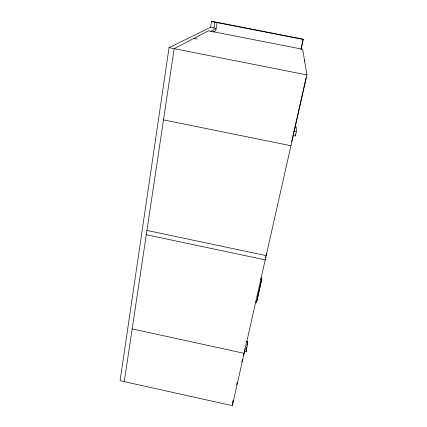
<?xml version="1.0" encoding="UTF-8"?>
<svg xmlns="http://www.w3.org/2000/svg" width="427" height="427" viewBox="0 0 427 427"><rect width="100%" height="100%" fill="white"/><g stroke="black" fill="none" stroke-linecap="round" stroke-linejoin="round"><path stroke-width="0.64" d="M266.4 253.254L266.17 255.608L146.931 230.436M265.402 257.924L265.53 256.638M255.517 302.129L256.579 302.359L261.655 279.915L261.836 278.18L260.764 277.95M256.579 302.359L261.836 278.18M244.639 351.32L246.23 351.667L246.806 347.146M247.052 345.208L247.719 341.68L246.422 341.397M246.23 351.667L247.719 341.68M244.559 350.097L244.132 353.332L132.173 328.886M243.603 355.686L243.86 353.732M210.794 31.262L216.131 28.385L210.586 27.296L169.039 47.648L120.083 380.703L232.336 405.65L232.71 403.061M232.896 401.764L233.078 400.467M232.832 403.451L233.201 400.868M124.268 381.637L174.168 48.662L208.515 30.813L302.674 49.276L306.917 74.917L232.336 405.65M210.586 27.296L211.557 21.51L211.936 21.35L303.213 39.177L301.142 49.121M213.996 27.968L214.978 22.183M217.119 22.599L215.752 30.6L213.073 32.116M300.928 49.607L303.213 39.177M304.2 61.093L304.446 59.993M236.702 384.764L237.284 382.165M241.826 362.021L242.408 359.422M291.63 141.94L306.106 77.735M292.933 135.455L295.377 135.946L296.327 131.767L296.199 126.99L295.014 126.75M211.557 21.51L303.266 39.423M169.039 47.648L306.917 74.917M293.872 131.27L296.327 131.767M163.498 119.88L290.942 145.751M146.285 234.717L265.21 259.862M260.577 279.68L261.655 279.915M244.623 348.928L246.747 349.393M194.136 38.286L197.381 39.006M295.345 134.11L295.377 135.946"/></g></svg>
